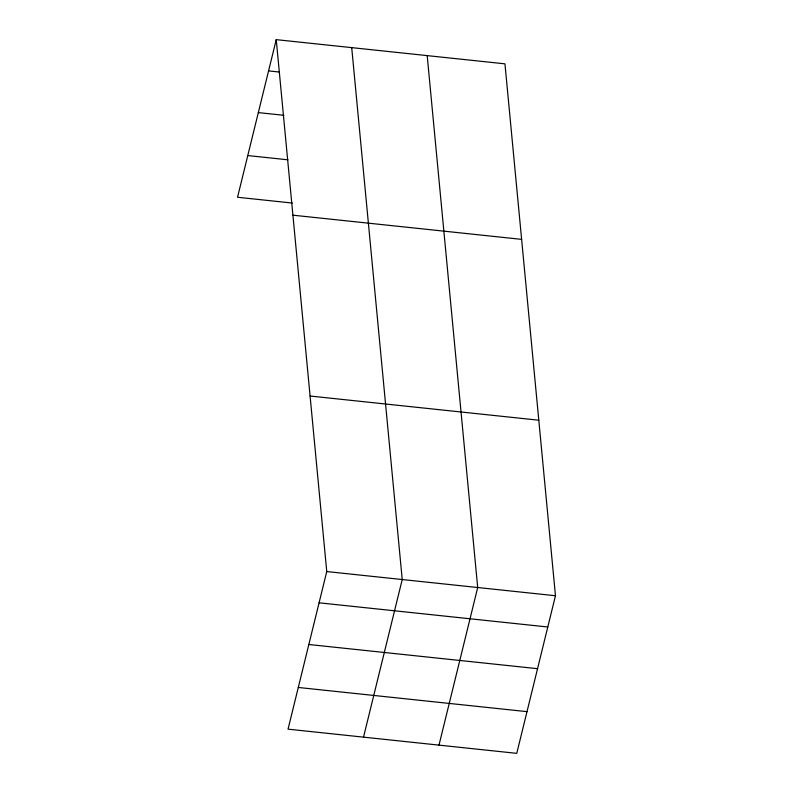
<?xml version="1.0" encoding="UTF-8"?>
<svg xmlns="http://www.w3.org/2000/svg" width="793" height="793" viewBox="0 0 793 793"><rect width="100%" height="100%" fill="white"/><g stroke="black" fill="none" stroke-linecap="round" stroke-linejoin="round"><path stroke-width="1.19" d="M276.242 39.65L326.756 571.555L288.047 729.163L516.758 753.35L555.467 595.741L504.953 63.837L276.242 39.65L237.533 197.259L292.31 203.048M363.521 737.143L402.229 579.534L351.715 47.63M438.995 745.123L477.703 587.514L427.189 55.609M268.569 70.904L279.523 72.064M258.33 112.596L283.894 115.302M247.773 155.557L287.948 159.809M292.914 215.181L521.625 239.367M310.093 396.024L538.794 420.211M326.756 571.555L555.467 595.741M319.083 602.809L547.794 626.995M308.844 644.501L537.545 668.687M298.287 687.462L526.998 711.648"/></g></svg>
